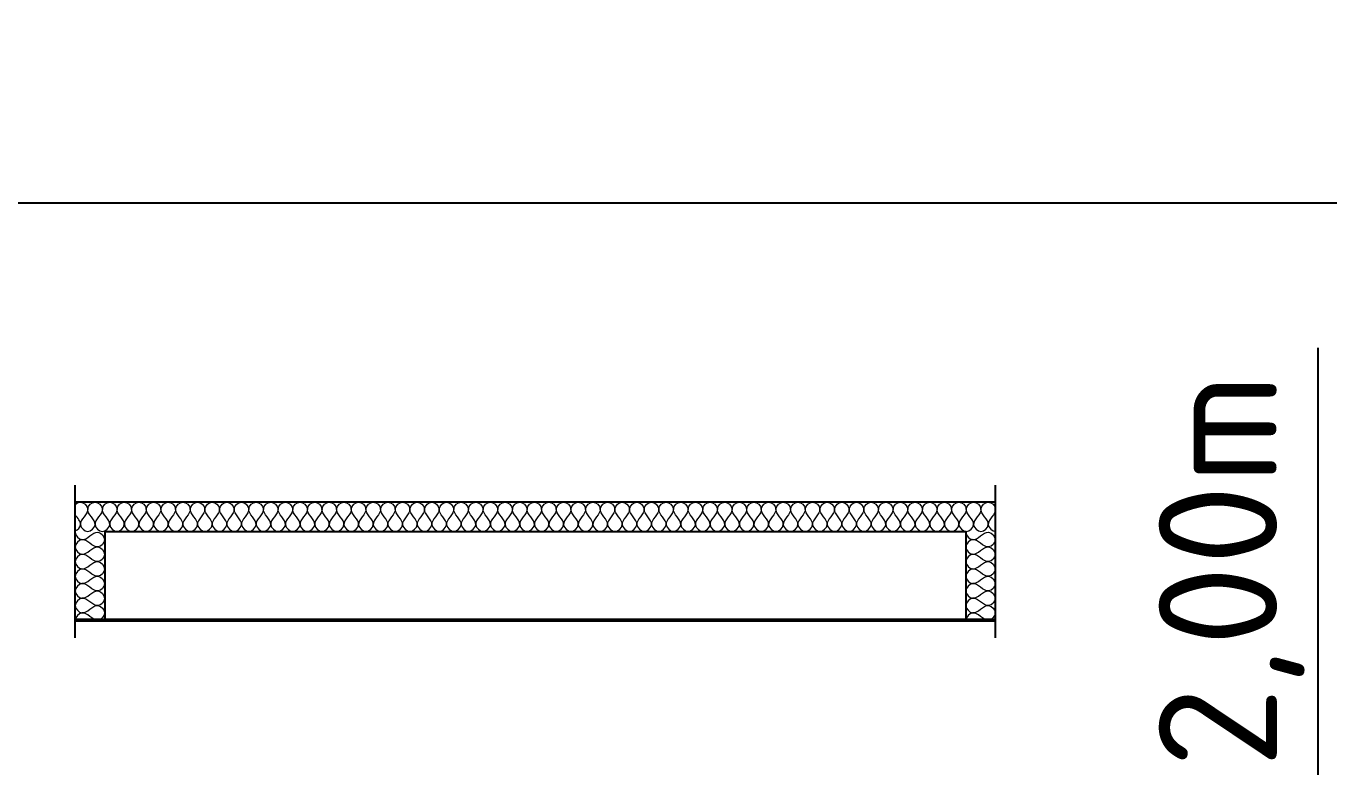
# Model space of a CAD drawing. Header units: metres. Extents: x 125 to 1179, y 511 to 749.
# Drawn here: x 446.19 to 495.69, y 521.95 to 550.39 of the extents above; entities that cross this region are included whole.
import ezdxf

# ---------------------------------------------------------------- set-up
doc = ezdxf.new("R2010")
doc.units = ezdxf.units.M
doc.layers.add('machine room', color=7, linetype='Continuous')
doc.layers.add('Text18', color=8, linetype='Continuous', lineweight=18)
doc.styles.get("Standard").update_dxf_attribs({"font": 'arial.ttf'})
doc.dimstyles.new('ISO-25', dxfattribs={"dimtxt": 2.5, "dimasz": 2.5, "dimexe": 1.25, "dimexo": 0.625, "dimtad": 1, "dimtxsty": 'Standard', "dimcen": 2.5, "dimadec": 0, "dimazin": 0, "dimtfac": 1, "dimtmove": 0, "dimatfit": 3, "dimfxl": 1, "dimarcsym": 0})

# ---------------------------------------------------------------- blocks, each defined once
blk = doc.blocks.new('*D6')
at = {"layer": 'Defpoints', "color": 0, "transparency": 16777216}
for p in [(531.759, 543.683), (339.624, 532.324), (531.759, 532.324)]:
    blk.add_point(p, dxfattribs=at)
at = {"layer": 'machine room', "color": 0, "lineweight": -2, "transparency": 16777216}
for p, q in [((339.624, 532.949), (339.624, 544.933)), ((531.759, 532.949), (531.759, 544.933)), ((342.124, 543.683), (529.259, 543.683))]:
    blk.add_line(p, q, dxfattribs=at)
at = {"layer": 'machine room', "color": 0, "transparency": 16777216}
for points in [[(342.124, 544.1), (342.124, 543.267), (339.624, 543.683)], [(529.259, 544.1), (529.259, 543.267), (531.759, 543.683)]]:
    blk.add_solid(points, dxfattribs=at)
at = {"layer": 'machine room', "color": 0, "transparency": 16777216, "insert": (435.692, 547.308), "char_height": 2.5, "attachment_point": 5}
blk.add_mtext('{\\fISOCPEUR|b0|i0|c0|p34;\\H2x;19,21}', dxfattribs=at)

msp = doc.modelspace()

# ---------------------------------------------------------------- linework, layer by layer
for p, q in [((495.267, 538.17), (495.267, 521.953)), ((448.064, 527.16), (448.064, 532.962)), ((483.026, 527.16), (483.026, 532.962)), ((448.064, 532.324), (483.026, 532.324)), ((449.188, 531.2), (449.188, 527.829)), ((449.188, 531.2), (481.916, 531.2)), ((481.902, 531.2), (481.902, 527.829))]:
    msp.add_line(p, q)
at = {"lineweight": 50}
msp.add_line((483.026, 527.829), (448.064, 527.829), dxfattribs=at)
at = {"layer": 'Text18', "color": 0, "ltscale": 0.5}
for points, knots in [([(448.064, 532.221), (448.117, 532.275), (448.318, 532.383), (448.755, 531.948), (448.035, 531.564), (448.412, 531.201), (448.536, 531.2)], [2.3719, 2.3719, 2.3719, 2.3719, 2.553667, 2.890008, 3.49416, 3.830501, 3.830501, 3.830501, 3.830501]), ([(448.536, 532.062), (448.553, 532.182), (448.814, 532.443), (449.312, 531.948), (448.591, 531.564), (448.968, 531.201), (449.093, 531.2)], [2.217326, 2.217326, 2.217326, 2.217326, 2.553667, 2.890008, 3.49416, 3.830501, 3.830501, 3.830501, 3.830501]), ([(449.093, 532.062), (449.109, 532.182), (449.371, 532.443), (449.868, 531.948), (449.147, 531.564), (449.524, 531.201), (449.649, 531.2)], [2.217326, 2.217326, 2.217326, 2.217326, 2.553667, 2.890008, 3.49416, 3.830501, 3.830501, 3.830501, 3.830501]), ([(449.649, 532.062), (449.666, 532.182), (449.927, 532.443), (450.424, 531.948), (449.704, 531.564), (450.081, 531.201), (450.205, 531.2)], [2.217326, 2.217326, 2.217326, 2.217326, 2.553667, 2.890008, 3.49416, 3.830501, 3.830501, 3.830501, 3.830501]), ([(450.205, 532.062), (450.222, 532.182), (450.483, 532.443), (450.981, 531.948), (450.26, 531.564), (450.637, 531.201), (450.762, 531.2)], [2.217326, 2.217326, 2.217326, 2.217326, 2.553667, 2.890008, 3.49416, 3.830501, 3.830501, 3.830501, 3.830501]), ([(450.762, 532.062), (450.778, 532.182), (451.039, 532.443), (451.537, 531.948), (450.816, 531.564), (451.193, 531.201), (451.318, 531.2)], [2.217326, 2.217326, 2.217326, 2.217326, 2.553667, 2.890008, 3.49416, 3.830501, 3.830501, 3.830501, 3.830501]), ([(451.318, 532.062), (451.334, 532.182), (451.596, 532.443), (452.093, 531.948), (451.373, 531.564), (451.749, 531.201), (451.874, 531.2)], [2.217326, 2.217326, 2.217326, 2.217326, 2.553667, 2.890008, 3.49416, 3.830501, 3.830501, 3.830501, 3.830501]), ([(451.874, 532.062), (451.891, 532.182), (452.152, 532.443), (452.65, 531.948), (451.929, 531.564), (452.306, 531.201), (452.43, 531.2)], [2.217326, 2.217326, 2.217326, 2.217326, 2.553667, 2.890008, 3.49416, 3.830501, 3.830501, 3.830501, 3.830501]), ([(452.43, 532.062), (452.447, 532.182), (452.708, 532.443), (453.206, 531.948), (452.485, 531.564), (452.862, 531.201), (452.987, 531.2)], [2.217326, 2.217326, 2.217326, 2.217326, 2.553667, 2.890008, 3.49416, 3.830501, 3.830501, 3.830501, 3.830501]), ([(452.987, 532.062), (453.003, 532.182), (453.265, 532.443), (453.762, 531.948), (453.042, 531.564), (453.418, 531.201), (453.543, 531.2)], [2.217326, 2.217326, 2.217326, 2.217326, 2.553667, 2.890008, 3.49416, 3.830501, 3.830501, 3.830501, 3.830501]), ([(453.543, 532.062), (453.56, 532.182), (453.821, 532.443), (454.319, 531.948), (453.598, 531.564), (453.975, 531.201), (454.099, 531.2)], [2.217326, 2.217326, 2.217326, 2.217326, 2.553667, 2.890008, 3.49416, 3.830501, 3.830501, 3.830501, 3.830501]), ([(454.099, 532.062), (454.116, 532.182), (454.377, 532.443), (454.875, 531.948), (454.154, 531.564), (454.531, 531.201), (454.656, 531.2)], [2.217326, 2.217326, 2.217326, 2.217326, 2.553667, 2.890008, 3.49416, 3.830501, 3.830501, 3.830501, 3.830501]), ([(454.656, 532.062), (454.672, 532.182), (454.934, 532.443), (455.431, 531.948), (454.711, 531.564), (455.087, 531.201), (455.212, 531.2)], [2.217326, 2.217326, 2.217326, 2.217326, 2.553667, 2.890008, 3.49416, 3.830501, 3.830501, 3.830501, 3.830501]), ([(455.212, 532.062), (455.229, 532.182), (455.49, 532.443), (455.987, 531.948), (455.267, 531.564), (455.644, 531.201), (455.768, 531.2)], [2.217326, 2.217326, 2.217326, 2.217326, 2.553667, 2.890008, 3.49416, 3.830501, 3.830501, 3.830501, 3.830501]), ([(455.768, 532.062), (455.785, 532.182), (456.046, 532.443), (456.544, 531.948), (455.823, 531.564), (456.2, 531.201), (456.325, 531.2)], [2.217326, 2.217326, 2.217326, 2.217326, 2.553667, 2.890008, 3.49416, 3.830501, 3.830501, 3.830501, 3.830501]), ([(456.325, 532.062), (456.341, 532.182), (456.603, 532.443), (457.1, 531.948), (456.379, 531.564), (456.756, 531.201), (456.881, 531.2)], [2.217326, 2.217326, 2.217326, 2.217326, 2.553667, 2.890008, 3.49416, 3.830501, 3.830501, 3.830501, 3.830501]), ([(456.881, 532.062), (456.898, 532.182), (457.159, 532.443), (457.656, 531.948), (456.936, 531.564), (457.313, 531.201), (457.437, 531.2)], [2.217326, 2.217326, 2.217326, 2.217326, 2.553667, 2.890008, 3.49416, 3.830501, 3.830501, 3.830501, 3.830501]), ([(457.437, 532.062), (457.454, 532.182), (457.715, 532.443), (458.213, 531.948), (457.492, 531.564), (457.869, 531.201), (457.994, 531.2)], [2.217326, 2.217326, 2.217326, 2.217326, 2.553667, 2.890008, 3.49416, 3.830501, 3.830501, 3.830501, 3.830501]), ([(457.994, 532.062), (458.01, 532.182), (458.272, 532.443), (458.769, 531.948), (458.048, 531.564), (458.425, 531.201), (458.55, 531.2)], [2.217326, 2.217326, 2.217326, 2.217326, 2.553667, 2.890008, 3.49416, 3.830501, 3.830501, 3.830501, 3.830501]), ([(458.55, 532.062), (458.567, 532.182), (458.828, 532.443), (459.325, 531.948), (458.605, 531.564), (458.982, 531.201), (459.106, 531.2)], [2.217326, 2.217326, 2.217326, 2.217326, 2.553667, 2.890008, 3.49416, 3.830501, 3.830501, 3.830501, 3.830501]), ([(459.106, 532.062), (459.123, 532.182), (459.384, 532.443), (459.882, 531.948), (459.161, 531.564), (459.538, 531.201), (459.663, 531.2)], [2.217326, 2.217326, 2.217326, 2.217326, 2.553667, 2.890008, 3.49416, 3.830501, 3.830501, 3.830501, 3.830501]), ([(459.663, 532.062), (459.679, 532.182), (459.941, 532.443), (460.438, 531.948), (459.717, 531.564), (460.094, 531.201), (460.219, 531.2)], [2.217326, 2.217326, 2.217326, 2.217326, 2.553667, 2.890008, 3.49416, 3.830501, 3.830501, 3.830501, 3.830501]), ([(460.219, 532.062), (460.236, 532.182), (460.497, 532.443), (460.994, 531.948), (460.274, 531.564), (460.651, 531.201), (460.775, 531.2)], [2.217326, 2.217326, 2.217326, 2.217326, 2.553667, 2.890008, 3.49416, 3.830501, 3.830501, 3.830501, 3.830501]), ([(460.775, 532.062), (460.792, 532.182), (461.053, 532.443), (461.551, 531.948), (460.83, 531.564), (461.207, 531.201), (461.332, 531.2)], [2.217326, 2.217326, 2.217326, 2.217326, 2.553667, 2.890008, 3.49416, 3.830501, 3.830501, 3.830501, 3.830501]), ([(461.332, 532.062), (461.348, 532.182), (461.61, 532.443), (462.107, 531.948), (461.386, 531.564), (461.763, 531.201), (461.888, 531.2)], [2.217326, 2.217326, 2.217326, 2.217326, 2.553667, 2.890008, 3.49416, 3.830501, 3.830501, 3.830501, 3.830501]), ([(461.888, 532.062), (461.905, 532.182), (462.166, 532.443), (462.663, 531.948), (461.943, 531.564), (462.32, 531.201), (462.444, 531.2)], [2.217326, 2.217326, 2.217326, 2.217326, 2.553667, 2.890008, 3.49416, 3.830501, 3.830501, 3.830501, 3.830501]), ([(462.444, 532.062), (462.461, 532.182), (462.722, 532.443), (463.22, 531.948), (462.499, 531.564), (462.876, 531.201), (463.001, 531.2)], [2.217326, 2.217326, 2.217326, 2.217326, 2.553667, 2.890008, 3.49416, 3.830501, 3.830501, 3.830501, 3.830501]), ([(463.001, 532.062), (463.017, 532.182), (463.279, 532.443), (463.776, 531.948), (463.055, 531.564), (463.432, 531.201), (463.557, 531.2)], [2.217326, 2.217326, 2.217326, 2.217326, 2.553667, 2.890008, 3.49416, 3.830501, 3.830501, 3.830501, 3.830501]), ([(463.557, 532.062), (463.574, 532.182), (463.835, 532.443), (464.332, 531.948), (463.612, 531.564), (463.989, 531.201), (464.113, 531.2)], [2.217326, 2.217326, 2.217326, 2.217326, 2.553667, 2.890008, 3.49416, 3.830501, 3.830501, 3.830501, 3.830501]), ([(464.113, 532.062), (464.13, 532.182), (464.391, 532.443), (464.889, 531.948), (464.168, 531.564), (464.545, 531.201), (464.67, 531.2)], [2.217326, 2.217326, 2.217326, 2.217326, 2.553667, 2.890008, 3.49416, 3.830501, 3.830501, 3.830501, 3.830501]), ([(464.67, 532.062), (464.686, 532.182), (464.948, 532.443), (465.445, 531.948), (464.724, 531.564), (465.101, 531.201), (465.226, 531.2)], [2.217326, 2.217326, 2.217326, 2.217326, 2.553667, 2.890008, 3.49416, 3.830501, 3.830501, 3.830501, 3.830501]), ([(465.226, 532.062), (465.243, 532.182), (465.504, 532.443), (466.001, 531.948), (465.281, 531.564), (465.658, 531.201), (465.782, 531.2)], [2.217326, 2.217326, 2.217326, 2.217326, 2.553667, 2.890008, 3.49416, 3.830501, 3.830501, 3.830501, 3.830501]), ([(465.782, 532.062), (465.799, 532.182), (466.06, 532.443), (466.558, 531.948), (465.837, 531.564), (466.214, 531.201), (466.339, 531.2)], [2.217326, 2.217326, 2.217326, 2.217326, 2.553667, 2.890008, 3.49416, 3.830501, 3.830501, 3.830501, 3.830501]), ([(466.339, 532.062), (466.355, 532.182), (466.617, 532.443), (467.114, 531.948), (466.393, 531.564), (466.77, 531.201), (466.895, 531.2)], [2.217326, 2.217326, 2.217326, 2.217326, 2.553667, 2.890008, 3.49416, 3.830501, 3.830501, 3.830501, 3.830501]), ([(466.895, 532.062), (466.912, 532.182), (467.173, 532.443), (467.67, 531.948), (466.95, 531.564), (467.327, 531.201), (467.451, 531.2)], [2.217326, 2.217326, 2.217326, 2.217326, 2.553667, 2.890008, 3.49416, 3.830501, 3.830501, 3.830501, 3.830501]), ([(467.451, 532.062), (467.468, 532.182), (467.729, 532.443), (468.227, 531.948), (467.506, 531.564), (467.883, 531.201), (468.008, 531.2)], [2.217326, 2.217326, 2.217326, 2.217326, 2.553667, 2.890008, 3.49416, 3.830501, 3.830501, 3.830501, 3.830501]), ([(468.008, 532.062), (468.024, 532.182), (468.285, 532.443), (468.783, 531.948), (468.062, 531.564), (468.439, 531.201), (468.564, 531.2)], [2.217326, 2.217326, 2.217326, 2.217326, 2.553667, 2.890008, 3.49416, 3.830501, 3.830501, 3.830501, 3.830501]), ([(468.564, 532.062), (468.58, 532.182), (468.842, 532.443), (469.339, 531.948), (468.619, 531.564), (468.995, 531.201), (469.12, 531.2)], [2.217326, 2.217326, 2.217326, 2.217326, 2.553667, 2.890008, 3.49416, 3.830501, 3.830501, 3.830501, 3.830501]), ([(469.12, 532.062), (469.137, 532.182), (469.398, 532.443), (469.896, 531.948), (469.175, 531.564), (469.552, 531.201), (469.676, 531.2)], [2.217326, 2.217326, 2.217326, 2.217326, 2.553667, 2.890008, 3.49416, 3.830501, 3.830501, 3.830501, 3.830501]), ([(469.676, 532.062), (469.693, 532.182), (469.954, 532.443), (470.452, 531.948), (469.731, 531.564), (470.108, 531.201), (470.233, 531.2)], [2.217326, 2.217326, 2.217326, 2.217326, 2.553667, 2.890008, 3.49416, 3.830501, 3.830501, 3.830501, 3.830501]), ([(470.233, 532.062), (470.249, 532.182), (470.511, 532.443), (471.008, 531.948), (470.288, 531.564), (470.664, 531.201), (470.789, 531.2)], [2.217326, 2.217326, 2.217326, 2.217326, 2.553667, 2.890008, 3.49416, 3.830501, 3.830501, 3.830501, 3.830501]), ([(470.789, 532.062), (470.806, 532.182), (471.067, 532.443), (471.565, 531.948), (470.844, 531.564), (471.221, 531.201), (471.345, 531.2)], [2.217326, 2.217326, 2.217326, 2.217326, 2.553667, 2.890008, 3.49416, 3.830501, 3.830501, 3.830501, 3.830501]), ([(471.345, 532.062), (471.362, 532.182), (471.623, 532.443), (472.121, 531.948), (471.4, 531.564), (471.777, 531.201), (471.902, 531.2)], [2.217326, 2.217326, 2.217326, 2.217326, 2.553667, 2.890008, 3.49416, 3.830501, 3.830501, 3.830501, 3.830501]), ([(471.902, 532.062), (471.918, 532.182), (472.18, 532.443), (472.677, 531.948), (471.957, 531.564), (472.333, 531.201), (472.458, 531.2)], [2.217326, 2.217326, 2.217326, 2.217326, 2.553667, 2.890008, 3.49416, 3.830501, 3.830501, 3.830501, 3.830501]), ([(472.458, 532.062), (472.475, 532.182), (472.736, 532.443), (473.233, 531.948), (472.513, 531.564), (472.89, 531.201), (473.014, 531.2)], [2.217326, 2.217326, 2.217326, 2.217326, 2.553667, 2.890008, 3.49416, 3.830501, 3.830501, 3.830501, 3.830501]), ([(473.014, 532.062), (473.031, 532.182), (473.292, 532.443), (473.79, 531.948), (473.069, 531.564), (473.446, 531.201), (473.571, 531.2)], [2.217326, 2.217326, 2.217326, 2.217326, 2.553667, 2.890008, 3.49416, 3.830501, 3.830501, 3.830501, 3.830501]), ([(473.571, 532.062), (473.587, 532.182), (473.849, 532.443), (474.346, 531.948), (473.625, 531.564), (474.002, 531.201), (474.127, 531.2)], [2.217326, 2.217326, 2.217326, 2.217326, 2.553667, 2.890008, 3.49416, 3.830501, 3.830501, 3.830501, 3.830501]), ([(474.127, 532.062), (474.144, 532.182), (474.405, 532.443), (474.902, 531.948), (474.182, 531.564), (474.559, 531.201), (474.683, 531.2)], [2.217326, 2.217326, 2.217326, 2.217326, 2.553667, 2.890008, 3.49416, 3.830501, 3.830501, 3.830501, 3.830501]), ([(474.683, 532.062), (474.7, 532.182), (474.961, 532.443), (475.459, 531.948), (474.738, 531.564), (475.115, 531.201), (475.24, 531.2)], [2.217326, 2.217326, 2.217326, 2.217326, 2.553667, 2.890008, 3.49416, 3.830501, 3.830501, 3.830501, 3.830501]), ([(474.683, 532.062), (474.7, 532.182), (474.961, 532.443), (475.459, 531.948), (474.738, 531.564), (475.115, 531.201), (475.24, 531.2)], [2.217326, 2.217326, 2.217326, 2.217326, 2.553667, 2.890008, 3.49416, 3.830501, 3.830501, 3.830501, 3.830501]), ([(475.24, 532.062), (475.256, 532.182), (475.518, 532.443), (476.015, 531.948), (475.294, 531.564), (475.671, 531.201), (475.796, 531.2)], [2.217326, 2.217326, 2.217326, 2.217326, 2.553667, 2.890008, 3.49416, 3.830501, 3.830501, 3.830501, 3.830501]), ([(475.24, 532.062), (475.256, 532.182), (475.518, 532.443), (476.015, 531.948), (475.294, 531.564), (475.671, 531.201), (475.796, 531.2)], [2.217326, 2.217326, 2.217326, 2.217326, 2.553667, 2.890008, 3.49416, 3.830501, 3.830501, 3.830501, 3.830501]), ([(475.796, 532.062), (475.813, 532.182), (476.074, 532.443), (476.571, 531.948), (475.851, 531.564), (476.228, 531.201), (476.352, 531.2)], [2.217326, 2.217326, 2.217326, 2.217326, 2.553667, 2.890008, 3.49416, 3.830501, 3.830501, 3.830501, 3.830501]), ([(475.796, 532.062), (475.813, 532.182), (476.074, 532.443), (476.571, 531.948), (475.851, 531.564), (476.228, 531.201), (476.352, 531.2)], [2.217326, 2.217326, 2.217326, 2.217326, 2.553667, 2.890008, 3.49416, 3.830501, 3.830501, 3.830501, 3.830501]), ([(476.352, 532.062), (476.369, 532.182), (476.63, 532.443), (477.128, 531.948), (476.407, 531.564), (476.784, 531.201), (476.909, 531.2)], [2.217326, 2.217326, 2.217326, 2.217326, 2.553667, 2.890008, 3.49416, 3.830501, 3.830501, 3.830501, 3.830501]), ([(476.352, 532.062), (476.369, 532.182), (476.63, 532.443), (477.128, 531.948), (476.407, 531.564), (476.784, 531.201), (476.909, 531.2)], [2.217326, 2.217326, 2.217326, 2.217326, 2.553667, 2.890008, 3.49416, 3.830501, 3.830501, 3.830501, 3.830501]), ([(476.909, 532.062), (476.925, 532.182), (477.187, 532.443), (477.684, 531.948), (476.963, 531.564), (477.34, 531.201), (477.465, 531.2)], [2.217326, 2.217326, 2.217326, 2.217326, 2.553667, 2.890008, 3.49416, 3.830501, 3.830501, 3.830501, 3.830501]), ([(476.909, 532.062), (476.925, 532.182), (477.187, 532.443), (477.684, 531.948), (476.963, 531.564), (477.34, 531.201), (477.465, 531.2)], [2.217326, 2.217326, 2.217326, 2.217326, 2.553667, 2.890008, 3.49416, 3.830501, 3.830501, 3.830501, 3.830501]), ([(477.465, 532.062), (477.482, 532.182), (477.743, 532.443), (478.24, 531.948), (477.52, 531.564), (477.897, 531.201), (478.021, 531.2)], [2.217326, 2.217326, 2.217326, 2.217326, 2.553667, 2.890008, 3.49416, 3.830501, 3.830501, 3.830501, 3.830501]), ([(477.465, 532.062), (477.482, 532.182), (477.743, 532.443), (478.24, 531.948), (477.52, 531.564), (477.897, 531.201), (478.021, 531.2)], [2.217326, 2.217326, 2.217326, 2.217326, 2.553667, 2.890008, 3.49416, 3.830501, 3.830501, 3.830501, 3.830501]), ([(478.021, 532.062), (478.038, 532.182), (478.299, 532.443), (478.797, 531.948), (478.076, 531.564), (478.453, 531.201), (478.578, 531.2)], [2.217326, 2.217326, 2.217326, 2.217326, 2.553667, 2.890008, 3.49416, 3.830501, 3.830501, 3.830501, 3.830501]), ([(478.021, 532.062), (478.038, 532.182), (478.299, 532.443), (478.797, 531.948), (478.076, 531.564), (478.453, 531.201), (478.578, 531.2)], [2.217326, 2.217326, 2.217326, 2.217326, 2.553667, 2.890008, 3.49416, 3.830501, 3.830501, 3.830501, 3.830501]), ([(478.578, 532.062), (478.594, 532.182), (478.856, 532.443), (479.353, 531.948), (478.632, 531.564), (479.009, 531.201), (479.134, 531.2)], [2.217326, 2.217326, 2.217326, 2.217326, 2.553667, 2.890008, 3.49416, 3.830501, 3.830501, 3.830501, 3.830501]), ([(479.134, 532.062), (479.151, 532.182), (479.412, 532.443), (479.909, 531.948), (479.189, 531.564), (479.566, 531.201), (479.69, 531.2)], [2.217326, 2.217326, 2.217326, 2.217326, 2.553667, 2.890008, 3.49416, 3.830501, 3.830501, 3.830501, 3.830501]), ([(479.69, 532.062), (479.707, 532.182), (479.968, 532.443), (480.466, 531.948), (479.745, 531.564), (480.122, 531.201), (480.247, 531.2)], [2.217326, 2.217326, 2.217326, 2.217326, 2.553667, 2.890008, 3.49416, 3.830501, 3.830501, 3.830501, 3.830501]), ([(480.247, 532.062), (480.263, 532.182), (480.525, 532.443), (481.022, 531.948), (480.301, 531.564), (480.678, 531.201), (480.803, 531.2)], [2.217326, 2.217326, 2.217326, 2.217326, 2.553667, 2.890008, 3.49416, 3.830501, 3.830501, 3.830501, 3.830501]), ([(480.803, 532.062), (480.82, 532.182), (481.081, 532.443), (481.578, 531.948), (480.858, 531.564), (481.235, 531.201), (481.359, 531.2)], [2.217326, 2.217326, 2.217326, 2.217326, 2.553667, 2.890008, 3.49416, 3.830501, 3.830501, 3.830501, 3.830501]), ([(481.359, 532.062), (481.376, 532.182), (481.637, 532.443), (482.135, 531.948), (481.414, 531.564), (481.791, 531.201), (481.916, 531.2)], [2.217326, 2.217326, 2.217326, 2.217326, 2.553667, 2.890008, 3.49416, 3.830501, 3.830501, 3.830501, 3.830501]), ([(481.916, 532.062), (481.932, 532.182), (482.194, 532.443), (482.691, 531.948), (481.97, 531.564), (482.347, 531.201), (482.472, 531.2)], [2.217326, 2.217326, 2.217326, 2.217326, 2.553667, 2.890008, 3.49416, 3.830501, 3.830501, 3.830501, 3.830501]), ([(482.472, 532.062), (482.489, 532.182), (482.75, 532.443), (483.247, 531.948), (482.527, 531.564), (482.904, 531.201), (483.028, 531.2)], [2.217326, 2.217326, 2.217326, 2.217326, 2.553667, 2.890008, 3.49416, 3.830501, 3.830501, 3.830501, 3.830501]), ([(448.064, 531.218), (448.162, 531.257), (448.363, 531.499), (448.153, 531.705), (448.064, 531.829)], [1.3499972, 1.3499972, 1.3499972, 1.3499972, 1.6131741, 1.9888423, 1.9888423, 1.9888423, 1.9888423]), ([(448.536, 531.2), (448.667, 531.201), (449.033, 531.564), (448.506, 531.847), (448.536, 532.062)], [1.2768335, 1.2768335, 1.2768335, 1.2768335, 1.6131741, 2.2173264, 2.2173264, 2.2173264, 2.2173264]), ([(449.093, 531.2), (449.223, 531.201), (449.589, 531.564), (449.063, 531.847), (449.093, 532.062)], [1.2768335, 1.2768335, 1.2768335, 1.2768335, 1.6131741, 2.2173264, 2.2173264, 2.2173264, 2.2173264]), ([(449.649, 531.2), (449.78, 531.201), (450.145, 531.564), (449.619, 531.847), (449.649, 532.062)], [1.2768335, 1.2768335, 1.2768335, 1.2768335, 1.6131741, 2.2173264, 2.2173264, 2.2173264, 2.2173264]), ([(450.205, 531.2), (450.336, 531.201), (450.701, 531.564), (450.175, 531.847), (450.205, 532.062)], [1.2768335, 1.2768335, 1.2768335, 1.2768335, 1.6131741, 2.2173264, 2.2173264, 2.2173264, 2.2173264]), ([(450.762, 531.2), (450.892, 531.201), (451.258, 531.564), (450.732, 531.847), (450.762, 532.062)], [1.2768335, 1.2768335, 1.2768335, 1.2768335, 1.6131741, 2.2173264, 2.2173264, 2.2173264, 2.2173264]), ([(451.318, 531.2), (451.449, 531.201), (451.814, 531.564), (451.288, 531.847), (451.318, 532.062)], [1.2768335, 1.2768335, 1.2768335, 1.2768335, 1.6131741, 2.2173264, 2.2173264, 2.2173264, 2.2173264]), ([(451.874, 531.2), (452.005, 531.201), (452.37, 531.564), (451.844, 531.847), (451.874, 532.062)], [1.2768335, 1.2768335, 1.2768335, 1.2768335, 1.6131741, 2.2173264, 2.2173264, 2.2173264, 2.2173264]), ([(452.43, 531.2), (452.561, 531.201), (452.927, 531.564), (452.401, 531.847), (452.43, 532.062)], [1.2768335, 1.2768335, 1.2768335, 1.2768335, 1.6131741, 2.2173264, 2.2173264, 2.2173264, 2.2173264]), ([(452.987, 531.2), (453.118, 531.201), (453.483, 531.564), (452.957, 531.847), (452.987, 532.062)], [1.2768335, 1.2768335, 1.2768335, 1.2768335, 1.6131741, 2.2173264, 2.2173264, 2.2173264, 2.2173264]), ([(453.543, 531.2), (453.674, 531.201), (454.039, 531.564), (453.513, 531.847), (453.543, 532.062)], [1.2768335, 1.2768335, 1.2768335, 1.2768335, 1.6131741, 2.2173264, 2.2173264, 2.2173264, 2.2173264]), ([(454.099, 531.2), (454.23, 531.201), (454.596, 531.564), (454.07, 531.847), (454.099, 532.062)], [1.2768335, 1.2768335, 1.2768335, 1.2768335, 1.6131741, 2.2173264, 2.2173264, 2.2173264, 2.2173264]), ([(454.656, 531.2), (454.787, 531.201), (455.152, 531.564), (454.626, 531.847), (454.656, 532.062)], [1.2768335, 1.2768335, 1.2768335, 1.2768335, 1.6131741, 2.2173264, 2.2173264, 2.2173264, 2.2173264]), ([(455.212, 531.2), (455.343, 531.201), (455.708, 531.564), (455.182, 531.847), (455.212, 532.062)], [1.2768335, 1.2768335, 1.2768335, 1.2768335, 1.6131741, 2.2173264, 2.2173264, 2.2173264, 2.2173264]), ([(455.768, 531.2), (455.899, 531.201), (456.265, 531.564), (455.739, 531.847), (455.768, 532.062)], [1.2768335, 1.2768335, 1.2768335, 1.2768335, 1.6131741, 2.2173264, 2.2173264, 2.2173264, 2.2173264]), ([(456.325, 531.2), (456.455, 531.201), (456.821, 531.564), (456.295, 531.847), (456.325, 532.062)], [1.2768335, 1.2768335, 1.2768335, 1.2768335, 1.6131741, 2.2173264, 2.2173264, 2.2173264, 2.2173264]), ([(456.881, 531.2), (457.012, 531.201), (457.377, 531.564), (456.851, 531.847), (456.881, 532.062)], [1.2768335, 1.2768335, 1.2768335, 1.2768335, 1.6131741, 2.2173264, 2.2173264, 2.2173264, 2.2173264]), ([(457.437, 531.2), (457.568, 531.201), (457.934, 531.564), (457.407, 531.847), (457.437, 532.062)], [1.2768335, 1.2768335, 1.2768335, 1.2768335, 1.6131741, 2.2173264, 2.2173264, 2.2173264, 2.2173264]), ([(457.994, 531.2), (458.124, 531.201), (458.49, 531.564), (457.964, 531.847), (457.994, 532.062)], [1.2768335, 1.2768335, 1.2768335, 1.2768335, 1.6131741, 2.2173264, 2.2173264, 2.2173264, 2.2173264]), ([(458.55, 531.2), (458.681, 531.201), (459.046, 531.564), (458.52, 531.847), (458.55, 532.062)], [1.2768335, 1.2768335, 1.2768335, 1.2768335, 1.6131741, 2.2173264, 2.2173264, 2.2173264, 2.2173264]), ([(459.106, 531.2), (459.237, 531.201), (459.603, 531.564), (459.076, 531.847), (459.106, 532.062)], [1.2768335, 1.2768335, 1.2768335, 1.2768335, 1.6131741, 2.2173264, 2.2173264, 2.2173264, 2.2173264]), ([(459.663, 531.2), (459.793, 531.201), (460.159, 531.564), (459.633, 531.847), (459.663, 532.062)], [1.2768335, 1.2768335, 1.2768335, 1.2768335, 1.6131741, 2.2173264, 2.2173264, 2.2173264, 2.2173264]), ([(460.219, 531.2), (460.35, 531.201), (460.715, 531.564), (460.189, 531.847), (460.219, 532.062)], [1.2768335, 1.2768335, 1.2768335, 1.2768335, 1.6131741, 2.2173264, 2.2173264, 2.2173264, 2.2173264]), ([(460.775, 531.2), (460.906, 531.201), (461.272, 531.564), (460.745, 531.847), (460.775, 532.062)], [1.2768335, 1.2768335, 1.2768335, 1.2768335, 1.6131741, 2.2173264, 2.2173264, 2.2173264, 2.2173264]), ([(461.332, 531.2), (461.462, 531.201), (461.828, 531.564), (461.302, 531.847), (461.332, 532.062)], [1.2768335, 1.2768335, 1.2768335, 1.2768335, 1.6131741, 2.2173264, 2.2173264, 2.2173264, 2.2173264]), ([(461.888, 531.2), (462.019, 531.201), (462.384, 531.564), (461.858, 531.847), (461.888, 532.062)], [1.2768335, 1.2768335, 1.2768335, 1.2768335, 1.6131741, 2.2173264, 2.2173264, 2.2173264, 2.2173264]), ([(462.444, 531.2), (462.575, 531.201), (462.941, 531.564), (462.414, 531.847), (462.444, 532.062)], [1.2768335, 1.2768335, 1.2768335, 1.2768335, 1.6131741, 2.2173264, 2.2173264, 2.2173264, 2.2173264]), ([(463.001, 531.2), (463.131, 531.201), (463.497, 531.564), (462.971, 531.847), (463.001, 532.062)], [1.2768335, 1.2768335, 1.2768335, 1.2768335, 1.6131741, 2.2173264, 2.2173264, 2.2173264, 2.2173264]), ([(463.557, 531.2), (463.688, 531.201), (464.053, 531.564), (463.527, 531.847), (463.557, 532.062)], [1.2768335, 1.2768335, 1.2768335, 1.2768335, 1.6131741, 2.2173264, 2.2173264, 2.2173264, 2.2173264]), ([(464.113, 531.2), (464.244, 531.201), (464.61, 531.564), (464.083, 531.847), (464.113, 532.062)], [1.2768335, 1.2768335, 1.2768335, 1.2768335, 1.6131741, 2.2173264, 2.2173264, 2.2173264, 2.2173264]), ([(464.67, 531.2), (464.8, 531.201), (465.166, 531.564), (464.64, 531.847), (464.67, 532.062)], [1.2768335, 1.2768335, 1.2768335, 1.2768335, 1.6131741, 2.2173264, 2.2173264, 2.2173264, 2.2173264]), ([(465.226, 531.2), (465.357, 531.201), (465.722, 531.564), (465.196, 531.847), (465.226, 532.062)], [1.2768335, 1.2768335, 1.2768335, 1.2768335, 1.6131741, 2.2173264, 2.2173264, 2.2173264, 2.2173264]), ([(465.782, 531.2), (465.913, 531.201), (466.279, 531.564), (465.752, 531.847), (465.782, 532.062)], [1.2768335, 1.2768335, 1.2768335, 1.2768335, 1.6131741, 2.2173264, 2.2173264, 2.2173264, 2.2173264]), ([(466.339, 531.2), (466.469, 531.201), (466.835, 531.564), (466.309, 531.847), (466.339, 532.062)], [1.2768335, 1.2768335, 1.2768335, 1.2768335, 1.6131741, 2.2173264, 2.2173264, 2.2173264, 2.2173264]), ([(466.895, 531.2), (467.026, 531.201), (467.391, 531.564), (466.865, 531.847), (466.895, 532.062)], [1.2768335, 1.2768335, 1.2768335, 1.2768335, 1.6131741, 2.2173264, 2.2173264, 2.2173264, 2.2173264]), ([(467.451, 531.2), (467.582, 531.201), (467.948, 531.564), (467.421, 531.847), (467.451, 532.062)], [1.2768335, 1.2768335, 1.2768335, 1.2768335, 1.6131741, 2.2173264, 2.2173264, 2.2173264, 2.2173264]), ([(468.008, 531.2), (468.138, 531.201), (468.504, 531.564), (467.978, 531.847), (468.008, 532.062)], [1.2768335, 1.2768335, 1.2768335, 1.2768335, 1.6131741, 2.2173264, 2.2173264, 2.2173264, 2.2173264]), ([(468.564, 531.2), (468.695, 531.201), (469.06, 531.564), (468.534, 531.847), (468.564, 532.062)], [1.2768335, 1.2768335, 1.2768335, 1.2768335, 1.6131741, 2.2173264, 2.2173264, 2.2173264, 2.2173264]), ([(469.12, 531.2), (469.251, 531.201), (469.616, 531.564), (469.09, 531.847), (469.12, 532.062)], [1.2768335, 1.2768335, 1.2768335, 1.2768335, 1.6131741, 2.2173264, 2.2173264, 2.2173264, 2.2173264]), ([(469.676, 531.2), (469.807, 531.201), (470.173, 531.564), (469.647, 531.847), (469.676, 532.062)], [1.2768335, 1.2768335, 1.2768335, 1.2768335, 1.6131741, 2.2173264, 2.2173264, 2.2173264, 2.2173264]), ([(470.233, 531.2), (470.364, 531.201), (470.729, 531.564), (470.203, 531.847), (470.233, 532.062)], [1.2768335, 1.2768335, 1.2768335, 1.2768335, 1.6131741, 2.2173264, 2.2173264, 2.2173264, 2.2173264]), ([(470.789, 531.2), (470.92, 531.201), (471.285, 531.564), (470.759, 531.847), (470.789, 532.062)], [1.2768335, 1.2768335, 1.2768335, 1.2768335, 1.6131741, 2.2173264, 2.2173264, 2.2173264, 2.2173264]), ([(471.345, 531.2), (471.476, 531.201), (471.842, 531.564), (471.316, 531.847), (471.345, 532.062)], [1.2768335, 1.2768335, 1.2768335, 1.2768335, 1.6131741, 2.2173264, 2.2173264, 2.2173264, 2.2173264]), ([(471.902, 531.2), (472.033, 531.201), (472.398, 531.564), (471.872, 531.847), (471.902, 532.062)], [1.2768335, 1.2768335, 1.2768335, 1.2768335, 1.6131741, 2.2173264, 2.2173264, 2.2173264, 2.2173264]), ([(472.458, 531.2), (472.589, 531.201), (472.954, 531.564), (472.428, 531.847), (472.458, 532.062)], [1.2768335, 1.2768335, 1.2768335, 1.2768335, 1.6131741, 2.2173264, 2.2173264, 2.2173264, 2.2173264]), ([(473.014, 531.2), (473.145, 531.201), (473.511, 531.564), (472.985, 531.847), (473.014, 532.062)], [1.2768335, 1.2768335, 1.2768335, 1.2768335, 1.6131741, 2.2173264, 2.2173264, 2.2173264, 2.2173264]), ([(473.571, 531.2), (473.701, 531.201), (474.067, 531.564), (473.541, 531.847), (473.571, 532.062)], [1.2768335, 1.2768335, 1.2768335, 1.2768335, 1.6131741, 2.2173264, 2.2173264, 2.2173264, 2.2173264]), ([(474.127, 531.2), (474.258, 531.201), (474.623, 531.564), (474.097, 531.847), (474.127, 532.062)], [1.2768335, 1.2768335, 1.2768335, 1.2768335, 1.6131741, 2.2173264, 2.2173264, 2.2173264, 2.2173264]), ([(474.683, 531.2), (474.814, 531.201), (475.18, 531.564), (474.653, 531.847), (474.683, 532.062)], [1.2768335, 1.2768335, 1.2768335, 1.2768335, 1.6131741, 2.2173264, 2.2173264, 2.2173264, 2.2173264]), ([(475.24, 531.2), (475.37, 531.201), (475.736, 531.564), (475.21, 531.847), (475.24, 532.062)], [1.2768335, 1.2768335, 1.2768335, 1.2768335, 1.6131741, 2.2173264, 2.2173264, 2.2173264, 2.2173264]), ([(475.24, 531.2), (475.37, 531.201), (475.736, 531.564), (475.21, 531.847), (475.24, 532.062)], [1.2768335, 1.2768335, 1.2768335, 1.2768335, 1.6131741, 2.2173264, 2.2173264, 2.2173264, 2.2173264]), ([(475.796, 531.2), (475.927, 531.201), (476.292, 531.564), (475.766, 531.847), (475.796, 532.062)], [1.2768335, 1.2768335, 1.2768335, 1.2768335, 1.6131741, 2.2173264, 2.2173264, 2.2173264, 2.2173264]), ([(475.796, 531.2), (475.927, 531.201), (476.292, 531.564), (475.766, 531.847), (475.796, 532.062)], [1.2768335, 1.2768335, 1.2768335, 1.2768335, 1.6131741, 2.2173264, 2.2173264, 2.2173264, 2.2173264]), ([(476.352, 531.2), (476.483, 531.201), (476.849, 531.564), (476.322, 531.847), (476.352, 532.062)], [1.2768335, 1.2768335, 1.2768335, 1.2768335, 1.6131741, 2.2173264, 2.2173264, 2.2173264, 2.2173264]), ([(476.352, 531.2), (476.483, 531.201), (476.849, 531.564), (476.322, 531.847), (476.352, 532.062)], [1.2768335, 1.2768335, 1.2768335, 1.2768335, 1.6131741, 2.2173264, 2.2173264, 2.2173264, 2.2173264]), ([(476.909, 531.2), (477.039, 531.201), (477.405, 531.564), (476.879, 531.847), (476.909, 532.062)], [1.2768335, 1.2768335, 1.2768335, 1.2768335, 1.6131741, 2.2173264, 2.2173264, 2.2173264, 2.2173264]), ([(476.909, 531.2), (477.039, 531.201), (477.405, 531.564), (476.879, 531.847), (476.909, 532.062)], [1.2768335, 1.2768335, 1.2768335, 1.2768335, 1.6131741, 2.2173264, 2.2173264, 2.2173264, 2.2173264]), ([(477.465, 531.2), (477.596, 531.201), (477.961, 531.564), (477.435, 531.847), (477.465, 532.062)], [1.2768335, 1.2768335, 1.2768335, 1.2768335, 1.6131741, 2.2173264, 2.2173264, 2.2173264, 2.2173264]), ([(477.465, 531.2), (477.596, 531.201), (477.961, 531.564), (477.435, 531.847), (477.465, 532.062)], [1.2768335, 1.2768335, 1.2768335, 1.2768335, 1.6131741, 2.2173264, 2.2173264, 2.2173264, 2.2173264]), ([(478.021, 531.2), (478.152, 531.201), (478.518, 531.564), (477.991, 531.847), (478.021, 532.062)], [1.2768335, 1.2768335, 1.2768335, 1.2768335, 1.6131741, 2.2173264, 2.2173264, 2.2173264, 2.2173264]), ([(478.021, 531.2), (478.152, 531.201), (478.518, 531.564), (477.991, 531.847), (478.021, 532.062)], [1.2768335, 1.2768335, 1.2768335, 1.2768335, 1.6131741, 2.2173264, 2.2173264, 2.2173264, 2.2173264]), ([(478.578, 531.2), (478.708, 531.201), (479.074, 531.564), (478.548, 531.847), (478.578, 532.062)], [1.2768335, 1.2768335, 1.2768335, 1.2768335, 1.6131741, 2.2173264, 2.2173264, 2.2173264, 2.2173264]), ([(479.134, 531.2), (479.265, 531.201), (479.63, 531.564), (479.104, 531.847), (479.134, 532.062)], [1.2768335, 1.2768335, 1.2768335, 1.2768335, 1.6131741, 2.2173264, 2.2173264, 2.2173264, 2.2173264]), ([(479.69, 531.2), (479.821, 531.201), (480.187, 531.564), (479.66, 531.847), (479.69, 532.062)], [1.2768335, 1.2768335, 1.2768335, 1.2768335, 1.6131741, 2.2173264, 2.2173264, 2.2173264, 2.2173264]), ([(480.247, 531.2), (480.377, 531.201), (480.743, 531.564), (480.217, 531.847), (480.247, 532.062)], [1.2768335, 1.2768335, 1.2768335, 1.2768335, 1.6131741, 2.2173264, 2.2173264, 2.2173264, 2.2173264]), ([(480.803, 531.2), (480.934, 531.201), (481.299, 531.564), (480.773, 531.847), (480.803, 532.062)], [1.2768335, 1.2768335, 1.2768335, 1.2768335, 1.6131741, 2.2173264, 2.2173264, 2.2173264, 2.2173264]), ([(481.359, 531.2), (481.49, 531.201), (481.856, 531.564), (481.329, 531.847), (481.359, 532.062)], [1.2768335, 1.2768335, 1.2768335, 1.2768335, 1.6131741, 2.2173264, 2.2173264, 2.2173264, 2.2173264]), ([(481.916, 531.2), (482.046, 531.201), (482.412, 531.564), (481.886, 531.847), (481.916, 532.062)], [1.2768335, 1.2768335, 1.2768335, 1.2768335, 1.6131741, 2.2173264, 2.2173264, 2.2173264, 2.2173264]), ([(482.472, 531.2), (482.603, 531.201), (482.968, 531.564), (482.442, 531.847), (482.472, 532.062)], [1.2768335, 1.2768335, 1.2768335, 1.2768335, 1.6131741, 2.2173264, 2.2173264, 2.2173264, 2.2173264]), ([(448.064, 531.167), (448.065, 531.036), (448.428, 530.671), (448.711, 531.197), (448.926, 531.167)], [1.2768335, 1.2768335, 1.2768335, 1.2768335, 1.6131741, 2.2173264, 2.2173264, 2.2173264, 2.2173264]), ([(448.926, 531.167), (449.046, 531.151), (449.307, 530.889), (448.812, 530.392), (448.428, 531.112), (448.065, 530.736), (448.064, 530.611)], [2.217326, 2.217326, 2.217326, 2.217326, 2.553667, 2.890008, 3.49416, 3.830501, 3.830501, 3.830501, 3.830501]), ([(481.902, 531.167), (481.904, 531.036), (482.266, 530.671), (482.549, 531.197), (482.764, 531.167)], [1.2768335, 1.2768335, 1.2768335, 1.2768335, 1.6131741, 2.2173264, 2.2173264, 2.2173264, 2.2173264]), ([(482.764, 531.167), (482.884, 531.151), (483.145, 530.889), (482.65, 530.392), (482.266, 531.112), (481.903, 530.736), (481.902, 530.611)], [2.217326, 2.217326, 2.217326, 2.217326, 2.553667, 2.890008, 3.49416, 3.830501, 3.830501, 3.830501, 3.830501]), ([(448.064, 530.611), (448.065, 530.48), (448.428, 530.115), (448.711, 530.641), (448.926, 530.611)], [1.2768335, 1.2768335, 1.2768335, 1.2768335, 1.6131741, 2.2173264, 2.2173264, 2.2173264, 2.2173264]), ([(481.902, 530.611), (481.904, 530.48), (482.266, 530.115), (482.549, 530.641), (482.764, 530.611)], [1.2768335, 1.2768335, 1.2768335, 1.2768335, 1.6131741, 2.2173264, 2.2173264, 2.2173264, 2.2173264]), ([(448.926, 530.611), (449.046, 530.594), (449.307, 530.333), (448.812, 529.835), (448.428, 530.556), (448.065, 530.179), (448.064, 530.055)], [2.217326, 2.217326, 2.217326, 2.217326, 2.553667, 2.890008, 3.49416, 3.830501, 3.830501, 3.830501, 3.830501]), ([(482.764, 530.611), (482.884, 530.594), (483.145, 530.333), (482.65, 529.835), (482.266, 530.556), (481.903, 530.179), (481.902, 530.055)], [2.217326, 2.217326, 2.217326, 2.217326, 2.553667, 2.890008, 3.49416, 3.830501, 3.830501, 3.830501, 3.830501]), ([(448.064, 530.055), (448.065, 529.924), (448.428, 529.558), (448.711, 530.084), (448.926, 530.055)], [1.2768335, 1.2768335, 1.2768335, 1.2768335, 1.6131741, 2.2173264, 2.2173264, 2.2173264, 2.2173264]), ([(448.926, 530.055), (449.046, 530.038), (449.307, 529.777), (448.812, 529.279), (448.428, 530), (448.065, 529.623), (448.064, 529.498)], [2.217326, 2.217326, 2.217326, 2.217326, 2.553667, 2.890008, 3.49416, 3.830501, 3.830501, 3.830501, 3.830501]), ([(481.902, 530.055), (481.904, 529.924), (482.266, 529.558), (482.549, 530.084), (482.764, 530.055)], [1.2768335, 1.2768335, 1.2768335, 1.2768335, 1.6131741, 2.2173264, 2.2173264, 2.2173264, 2.2173264]), ([(482.764, 530.055), (482.884, 530.038), (483.145, 529.777), (482.65, 529.279), (482.266, 530), (481.903, 529.623), (481.902, 529.498)], [2.217326, 2.217326, 2.217326, 2.217326, 2.553667, 2.890008, 3.49416, 3.830501, 3.830501, 3.830501, 3.830501]), ([(448.064, 529.498), (448.065, 529.367), (448.428, 529.002), (448.711, 529.528), (448.926, 529.498)], [1.2768335, 1.2768335, 1.2768335, 1.2768335, 1.6131741, 2.2173264, 2.2173264, 2.2173264, 2.2173264]), ([(448.926, 529.498), (449.046, 529.482), (449.307, 529.22), (448.812, 528.723), (448.428, 529.443), (448.065, 529.067), (448.064, 528.942)], [2.217326, 2.217326, 2.217326, 2.217326, 2.553667, 2.890008, 3.49416, 3.830501, 3.830501, 3.830501, 3.830501]), ([(481.902, 529.498), (481.904, 529.367), (482.266, 529.002), (482.549, 529.528), (482.764, 529.498)], [1.2768335, 1.2768335, 1.2768335, 1.2768335, 1.6131741, 2.2173264, 2.2173264, 2.2173264, 2.2173264]), ([(482.764, 529.498), (482.884, 529.482), (483.145, 529.22), (482.65, 528.723), (482.266, 529.443), (481.903, 529.067), (481.902, 528.942)], [2.217326, 2.217326, 2.217326, 2.217326, 2.553667, 2.890008, 3.49416, 3.830501, 3.830501, 3.830501, 3.830501]), ([(448.064, 528.942), (448.065, 528.811), (448.428, 528.446), (448.711, 528.972), (448.926, 528.942)], [1.2768335, 1.2768335, 1.2768335, 1.2768335, 1.6131741, 2.2173264, 2.2173264, 2.2173264, 2.2173264]), ([(448.926, 528.942), (449.046, 528.925), (449.307, 528.664), (448.812, 528.166), (448.428, 528.887), (448.065, 528.51), (448.064, 528.386)], [2.217326, 2.217326, 2.217326, 2.217326, 2.553667, 2.890008, 3.49416, 3.830501, 3.830501, 3.830501, 3.830501]), ([(481.902, 528.942), (481.904, 528.811), (482.266, 528.446), (482.549, 528.972), (482.764, 528.942)], [1.2768335, 1.2768335, 1.2768335, 1.2768335, 1.6131741, 2.2173264, 2.2173264, 2.2173264, 2.2173264]), ([(482.764, 528.942), (482.884, 528.925), (483.145, 528.664), (482.65, 528.166), (482.266, 528.887), (481.903, 528.51), (481.902, 528.386)], [2.217326, 2.217326, 2.217326, 2.217326, 2.553667, 2.890008, 3.49416, 3.830501, 3.830501, 3.830501, 3.830501]), ([(448.064, 528.386), (448.065, 528.255), (448.428, 527.889), (448.711, 528.415), (448.926, 528.386)], [1.2768335, 1.2768335, 1.2768335, 1.2768335, 1.6131741, 2.2173264, 2.2173264, 2.2173264, 2.2173264]), ([(448.926, 528.386), (449.046, 528.369), (449.307, 528.108), (448.812, 527.61), (448.428, 528.331), (448.065, 527.954), (448.064, 527.829)], [2.217326, 2.217326, 2.217326, 2.217326, 2.553667, 2.890008, 3.49416, 3.830501, 3.830501, 3.830501, 3.830501]), ([(481.902, 528.386), (481.904, 528.255), (482.266, 527.889), (482.549, 528.415), (482.764, 528.386)], [1.2768335, 1.2768335, 1.2768335, 1.2768335, 1.6131741, 2.2173264, 2.2173264, 2.2173264, 2.2173264]), ([(482.764, 528.386), (482.884, 528.369), (483.145, 528.108), (482.65, 527.61), (482.266, 528.331), (481.903, 527.954), (481.902, 527.829)], [2.217326, 2.217326, 2.217326, 2.217326, 2.553667, 2.890008, 3.49416, 3.830501, 3.830501, 3.830501, 3.830501])]:
    msp.add_open_spline(points, degree=3, knots=knots, dxfattribs=at)

# ---------------------------------------------------------------- texts
at = {"insert": (489.226, 537.211), "char_height": 4.49438, "attachment_point": 3, "rotation": 90}
msp.add_mtext_dynamic_manual_height_columns('{\\fISOCPEUR|b0|i0|c0|p34;2,00m}', width=10.8799, gutter_width=12.5, heights=[0], dxfattribs=at)

# ---------------------------------------------------------------- dimensions: what is measured, and where the dimension line sits
at = {"layer": 'machine room'}
dim = msp.add_linear_dim(base=(531.759, 543.683), p1=(339.624, 532.324), p2=(531.759, 532.324), text='{\\fISOCPEUR|b0|i0|c0|p34;\\H2x;19,21}', dimstyle='ISO-25', dxfattribs=at)
dim.commit()
dim.dimension.update_dxf_attribs({"geometry": '*D6', "text_midpoint": (435.692, 547.308)})

doc.saveas('drawing.dxf')
